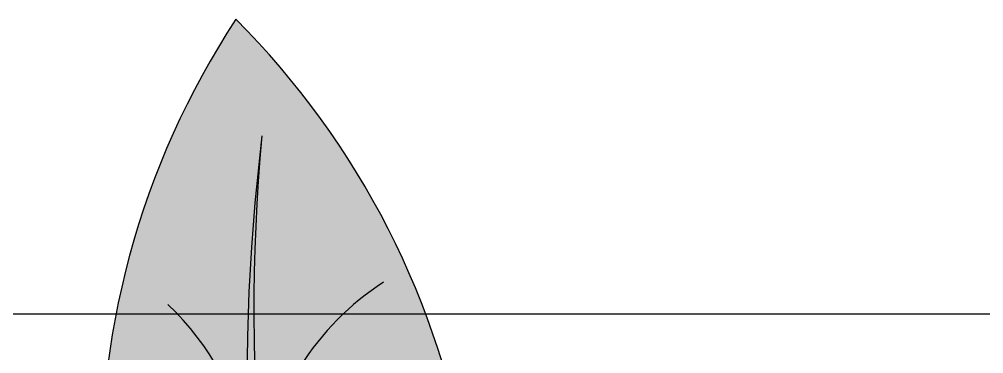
# Model space of a CAD drawing. Header units: inches. Extents: x 9636 to 21597, y -10243 to 557.
# Drawn here: x 14487.44 to 14496.72, y -8220.85 to -8217.63 of the extents above; entities that cross this region are included whole.
import ezdxf

# ---------------------------------------------------------------- set-up
doc = ezdxf.new("R2010")
doc.units = ezdxf.units.IN
doc.header["$MEASUREMENT"] = 0
doc.layers.add('MESA', color=7, linetype='Continuous')

# ---------------------------------------------------------------- blocks, each defined once
blk = doc.blocks.new('FF')
at = {"layer": 'MESA', "ltscale": 0.8}
h = blk.add_hatch(color=85, dxfattribs=at)
h.dxf.hatch_style = 1
h.set_gradient(color1=(103, 159, 96), color2=(179, 207, 175), one_color=1, tint=0.75, name='INVCURVED')
h.paths.add_polyline_path([(14491.7560828529, -8222.024626397757, -0.1995123331975758), (14490.46483471205, -8225.657307010406, -0.0967495278531692), (14489.77111668783, -8218.75480193421, 0.08665420676483183), (14490.1292951158, -8225.599336753367, -0.1924888780828612), (14488.23006477681, -8222.389648598955, -0.1586077411667837), (14489.51933636338, -8217.63095881153, -0.1586077411660197)])
h = blk.add_hatch(color=85, dxfattribs=at)
h.dxf.hatch_style = 1
h.set_gradient(color1=(103, 159, 96), color2=(52, 80, 48), one_color=1, tint=0.25)
h.paths.add_polyline_path([(14489.77111668783, -8218.754801934232, 0.09674952785286056), (14490.46483471205, -8225.657307010406, -0.007527451123012324), (14490.36169528917, -8225.767923602523, -0.01429188129494994), (14490.1292951158, -8225.599336753367, -0.08665420676455064)])
at = {"color": 252, "true_color": 0x939598}
blk.add_line((15113.18870581788, -8220.470320095861), (14456.18870581788, -8220.470320095861), dxfattribs=at)
at = {"layer": 'MESA', "ltscale": 0.8}
for centre, radius, start, end in [((14496.18673051185, -8221.991351612369), 7.966628528345955, 146.8158133070375, 182.8657359819063), ((14483.88655952694, -8223.264696045328), 7.966628528345955, 8.954961419247436, 45.00488409411028), ((14509.54861835181, -8221.151473193344), 19.92218876512046, 173.0904906967486, 192.9006862948735), ((14507.78703964363, -8220.430271913143), 18.09366407336492, 174.6868095904416, 196.7913696731723), ((14492.34915023619, -8222.355555002468), 2.604477638371899, 122.7192766130865, 172.9090737682206), ((14487.19180373355, -8222.181087002393), 2.459458694825075, 7.899318290223635, 47.10766761383491)]:
    blk.add_arc(centre, radius, start, end, dxfattribs=at)

msp = doc.modelspace()

# ---------------------------------------------------------------- block references
at = {"color": 18, "true_color": 0x000000}
msp.add_blockref('FF', (0, 0), dxfattribs=at)

doc.saveas('drawing.dxf')
